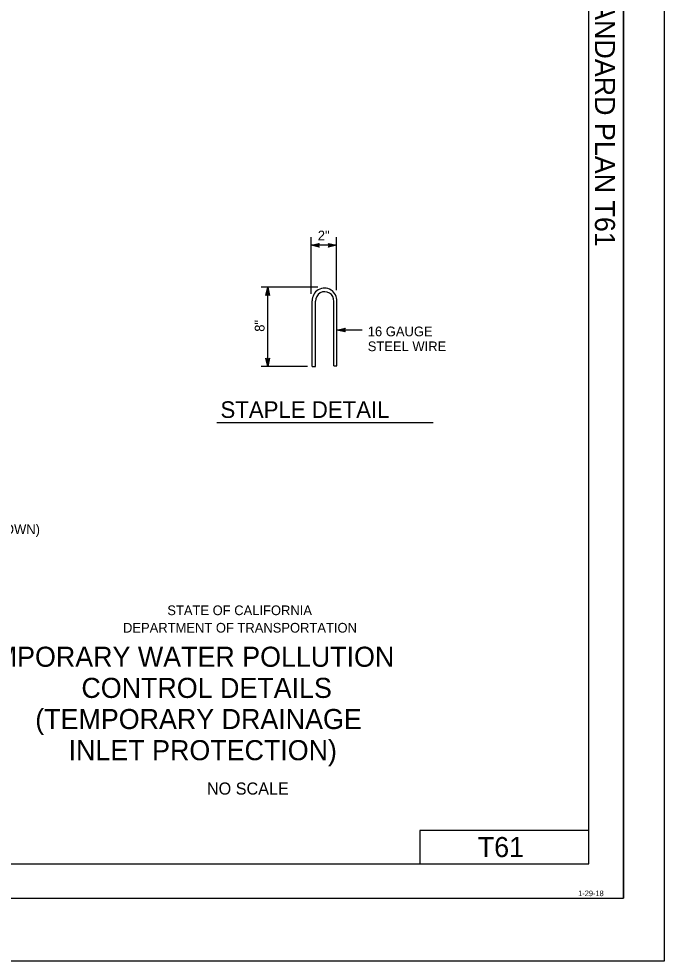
# Model space of a CAD drawing. Extents: x -894 to 866, y -476 to 714.
# Drawn here: x 400 to 866, y -476 to 204 of the extents above; entities that cross this region are included whole.
import ezdxf

# ---------------------------------------------------------------- set-up
doc = ezdxf.new("R2010")
doc.units = 0
for name, color, linetype in [('10 Sheet Format', 7, 'Continuous'), ('56 Stage 3 Anno', 7, 'Continuous'), ('57 Undefined', 7, 'Continuous'), ('60 Nongeo Data', 7, 'Continuous')]:
    doc.layers.add(name, color=color, linetype=linetype)

msp = doc.modelspace()

# ---------------------------------------------------------------- linework, layer by layer
at = {"layer": '10 Sheet Format'}
for p, q in [((836.55, 668.96), (836.55, -431.04)), ((811.55, -406.04), (811.55, 643.96)), ((811.55, -381.95), (689.5, -381.95)), ((689.5, -381.95), (689.5, -406.04)), ((-813.45, -406.04), (811.55, -406.04)), ((-863.46, -431.04), (836.55, -431.04))]:
    msp.add_line(p, q, dxfattribs=at)
for points in [[(-894.04, 713.56), (865.96, 713.56), (865.96, -476.44), (-894.04, -476.44)], [(-863.46, -431.04), (836.55, -431.04), (836.55, 668.96), (-863.46, 668.96)]]:
    msp.add_lwpolyline(points, close=True, dxfattribs=at)
at = {"layer": '56 Stage 3 Anno'}
for p, q in [((610.79, 5.55), (610.79, 46.62)), ((629.23, 8.28), (629.23, 46.62)), ((629.23, 40.73), (610.79, 40.73)), ((615.62, 10.42), (574.72, 10.42)), ((579.49, -46.93), (579.49, 10.42)), ((647.73, -20.55), (629.45, -20.55)), ((608.14, -46.93), (574.72, -46.93))]:
    msp.add_line(p, q, dxfattribs=at)
at = {"layer": '57 Undefined'}
for p, q in [((616.69, 42.04), (616.69, 42.04)), ((623.33, 42.05), (623.33, 42.05)), ((610.79, 40.73), (610.79, 40.73)), ((616.69, 39.41), (616.69, 39.41)), ((623.33, 39.42), (623.33, 39.42)), ((629.23, 40.73), (629.23, 40.73)), ((578.15, 4.42), (579.49, 10.42)), ((578.51, 4.64), (579.49, 9.04)), ((578.87, 4.87), (579.49, 7.66)), ((579.49, 10.42), (579.49, 10.42)), ((579.49, 10.42), (580.82, 4.42)), ((579.49, 7.66), (580.12, 4.83)), ((579.5, 9.03), (580.46, 4.66)), ((579.49, 5.22), (578.15, 4.42)), ((578.15, 4.42), (578.15, 4.42)), ((579.22, 5.05), (579.49, 6.28)), ((579.49, 6.28), (579.76, 5.07)), ((580.82, 4.42), (579.49, 5.22)), ((580.82, 4.42), (580.82, 4.42)), ((629.45, -20.55), (635.45, -19.22)), ((630.84, -20.55), (635.21, -19.58)), ((632.21, -20.55), (635.03, -19.92)), ((633.59, -20.55), (634.8, -20.28)), ((635.45, -19.22), (634.65, -20.55)), ((635.45, -19.22), (635.45, -19.22)), ((635.45, -21.89), (629.45, -20.55)), ((629.45, -20.55), (629.45, -20.55)), ((635.23, -21.53), (630.83, -20.55)), ((635, -21.17), (632.21, -20.55)), ((634.82, -20.83), (633.59, -20.55)), ((634.65, -20.55), (635.45, -21.89)), ((635.45, -21.89), (635.45, -21.89)), ((579.49, -46.93), (578.16, -40.93)), ((578.16, -40.93), (578.16, -40.93)), ((578.16, -40.93), (579.49, -41.73)), ((579.49, -45.54), (578.52, -41.17)), ((579.5, -44.17), (578.87, -41.34)), ((579.5, -42.79), (579.23, -41.58)), ((579.49, -41.73), (580.83, -40.93)), ((580.83, -40.93), (579.49, -46.93)), ((580.48, -41.15), (579.49, -45.55)), ((579.49, -46.93), (579.49, -46.93)), ((580.12, -41.38), (579.5, -44.17)), ((579.77, -41.56), (579.5, -42.79)), ((580.83, -40.93), (580.83, -40.93)), ((542.67, -87.39), (699.01, -87.39))]:
    msp.add_line(p, q, dxfattribs=at)
for points in [[(616.69, 39.41), (610.79, 40.73), (616.69, 42.04), (616.48, 41.69), (612.16, 40.73), (616.48, 39.76), (616.28, 40.11), (613.51, 40.73), (616.27, 41.34), (616.06, 40.99), (614.87, 40.73), (616.07, 40.46), (615.9, 40.73), (616.69, 42.04), (615.9, 40.73)], [(623.33, 42.05), (629.23, 40.73), (623.33, 39.42), (623.54, 39.77), (627.86, 40.72), (623.54, 41.7), (623.74, 41.35), (626.51, 40.73), (623.75, 40.12), (623.96, 40.47), (625.15, 40.73), (623.95, 41), (624.11, 40.73), (623.33, 39.42), (624.11, 40.73)]]:
    msp.add_lwpolyline(points, close=True, dxfattribs=at)
at = {"layer": '60 Nongeo Data'}
for p, q in [((611.6, -46.78), (611.6, 0.44)), ((614.06, -46.78), (614.06, 0.29)), ((627.27, -46.32), (627.27, 0.13)), ((629.45, -46.32), (629.45, 0.22)), ((611.6, -46.78), (614.06, -46.78)), ((627.27, -46.32), (629.45, -46.32))]:
    msp.add_line(p, q, dxfattribs=at)
for centre, major_axis in [((620.53, 0.76), (0, -8.93)), ((620.67, 0.53), (0, -6.61))]:
    msp.add_ellipse(centre, major_axis=major_axis, ratio=0.999991, start_param=1.510257, end_param=4.748244, dxfattribs=at)

# ---------------------------------------------------------------- texts
at = {"layer": '10 Sheet Format'}
msp.add_text('2018 STANDARD PLAN T61', height=14.5, rotation=270, dxfattribs=at).set_placement((815.95, 289.59))
for s, height, p in [('STATE OF CALIFORNIA', 7, (506.93, -226.5)), ('DEPARTMENT OF TRANSPORTATION', 7, (474.93, -239.11)), ('TEMPORARY WATER POLLUTION', 14.5, (357.45, -263.79)), ('CONTROL DETAILS', 14.5, (444.85, -286.29)), ('(TEMPORARY DRAINAGE', 14.5, (411.51, -308.79)), ('INLET PROTECTION)', 14.5, (435.6, -331.29)), ('NO SCALE', 8.75, (535.56, -356.13)), ('1-29-18', 4, (803.83, -429.47))]:
    msp.add_text(s, height=height, dxfattribs=at).set_placement(p)
at = {"layer": '57 Undefined'}
for s, height, p in [('2"', 7, (615.67, 44.24)), ('16 GAUGE', 7, (651.78, -25.06)), ('STEEL WIRE', 7, (651.78, -35.81)), ('STAPLE DETAIL', 12, (545.32, -84.04)), ('(TEMPORARY SILT FENCE SHOWN)', 7, (254.21, -167.96))]:
    msp.add_text(s, height=height, dxfattribs=at).set_placement(p)
msp.add_text('8"', height=7, rotation=90, dxfattribs=at).set_placement((577.16, -21.78))
at = {"layer": '60 Nongeo Data'}
msp.add_text('T61', height=14.5, dxfattribs=at).set_placement((731.28, -401.24))

doc.saveas('drawing.dxf')
